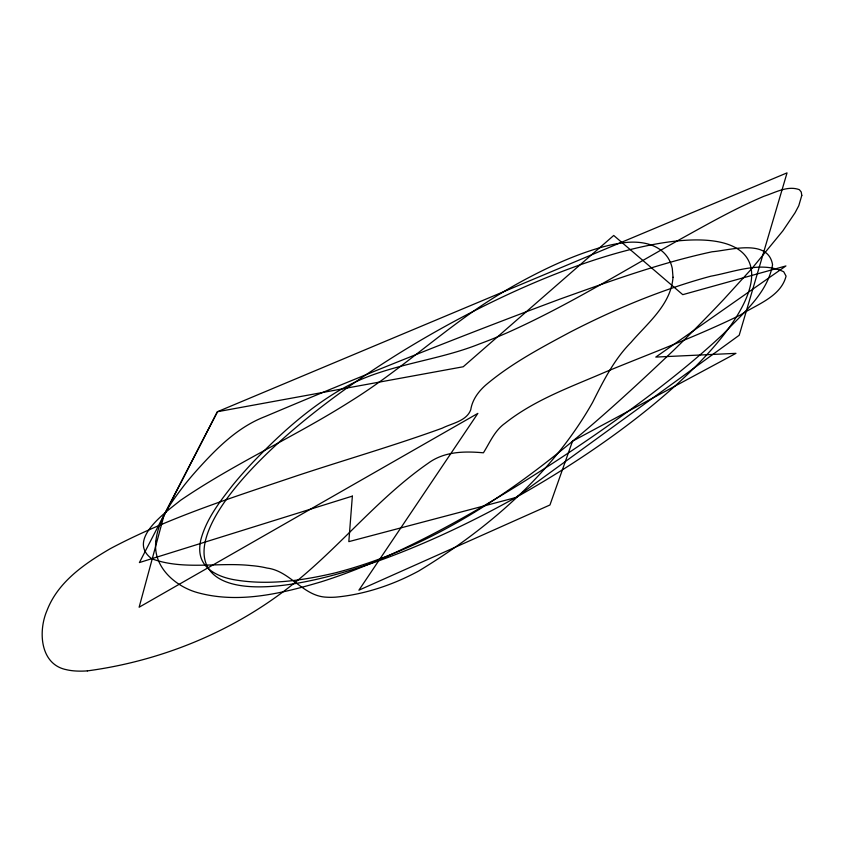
<?xml version="1.0" encoding="UTF-8"?>
<svg xmlns="http://www.w3.org/2000/svg" width="844" height="844" viewBox="0 0 844 844"><rect width="100%" height="100%" fill="white"/><g stroke="black" fill="none" stroke-linecap="round" stroke-linejoin="round"><path stroke-width="1.27" d="M87.365 670.885C162.481 660.841 235.729 630.616 294.704 582.771C341.208 545.245 378.861 497.485 428.087 463.303C444.334 451.308 464.495 451.118 483.412 452.806C489.879 442.562 494.616 430.535 505.155 423.182C535.001 399.539 571.472 386.742 606.013 371.75C650.861 353.267 696.479 336.482 740.093 315.16C756.277 304.663 780.9 296.845 786.059 276.115L783.717 271.768C760.866 260.891 734.312 271.947 710.986 276.167A307.248 90.857 -29.7 0 0 651.61 295.516A270.607 80.022 -29.7 0 0 569.679 332.378C540.666 347.96 511.169 363.542 485.912 384.917C478.464 391.426 472.271 399.803 470.752 409.783C466.447 421.23 451.951 423.245 442.256 428.161C394.253 445.6 345.143 459.769 296.677 475.837C233.566 497.169 169.444 517.235 110.416 548.6C84.854 563.486 57.941 581.79 46.979 610.581C38.064 631.069 39.921 664.544 66.581 669.725A174.645 51.642 -29.7 0 0 87.365 670.885M155.834 541.321C152.743 567.062 175.689 586.991 198.646 592.921C239.316 603.776 282.023 593.427 321.321 581.769A242.755 71.782 -29.7 0 0 355.419 569.679C425.07 542.07 489.9 503.794 552.704 463.272A579.617 171.395 -29.7 0 0 604.926 427.961C646.177 398.769 686.721 368.3 723.614 333.675C742.636 313.462 767.512 293.48 772.555 264.721C768.209 238.219 729.68 250.362 712.188 251.755C660.282 262.917 610.244 281.136 560.332 298.966C461.119 335.912 362.772 375.242 265.28 416.503C238.124 426.874 217.267 447.689 198.161 468.831A337.99 99.951 -29.7 0 0 184.762 484.583C171.859 501.389 158.208 519.609 155.834 541.321M352.359 496.124L348.825 541.637L515.768 497.549L739.196 335.258L787.041 172.872L217.435 411.724L139.408 562.558L352.359 496.124M673.006 277.233C671.064 304.61 647.538 323.073 630.974 342.442C614.01 359.533 603.27 381.214 592.572 402.461C552.387 473.526 487.8 529.135 418.656 571.04A81.309 24.043 -29.7 0 1 399.55 580.334C379.304 589.059 357.75 595.125 335.754 597.141A133.046 39.341 -29.7 0 1 326.807 597.204C303.028 596.465 290.368 570.85 266.957 568.054A342.664 101.333 -29.7 0 0 250.9 565.564C218.058 561.988 183.37 570.449 151.783 558.77C125.988 539.696 166.553 511.675 180.595 500.292C234.896 463.187 295.389 436.401 350.83 401.122C395.657 373.28 434.85 337.621 478.316 307.86A159.052 47.032 -29.7 0 1 505.387 290.674A161.415 47.728 -29.7 0 1 524.504 279.849C548.684 266.926 573.73 255.342 600.105 247.661A127.159 37.6 -29.7 0 1 624.138 242.692C639.552 240.772 657.993 243.357 667.488 257.072A348.646 103.095 -29.7 0 1 672.309 268.635L673.006 277.233M801.8 195.386L798.772 205.746L795.048 212.783L782.852 230.855L752.025 268.381L723.888 299.24A1159.814 342.97 -29.7 0 1 673.016 350.893C575.133 443.649 468.526 538.736 334.635 573.023C301.582 580.777 266.894 585.609 233.144 579.554C219.44 576.927 203.235 570.006 200.26 554.751A262.822 77.722 -29.7 0 1 200.935 539.379C206.506 518.775 219.894 501.473 232.891 484.983A386.141 114.183 -29.7 0 1 252.989 462.174C278.837 435.293 306.731 409.783 338.919 390.666A64.566 19.096 -29.7 0 1 357.212 381.15C396.195 363.49 439.671 359.861 479.318 344.004A195.302 57.751 -29.7 0 0 506.938 332.884C568.539 305.444 625.742 269.394 684.653 236.816C710.648 222.426 736.633 207.835 764.031 196.23C775.13 192.675 787.536 185.279 799.331 189.668L801.22 191.978L801.8 195.386M163.936 515.642L139.133 607.216L477.852 413.391L358.911 590.188L549.961 504.976L572.517 441.18L735.947 353.351L655.788 357.075L785.933 265.944L682.764 294.661L613.725 235.465L463.229 366.76L217.435 411.724L163.936 515.642M378.639 560.859A310.835 91.912 -29.7 0 0 748.48 260.543A310.835 91.912 -29.7 0 0 306.446 418.782A310.835 91.912 -29.7 0 0 378.639 560.859"/></g></svg>
